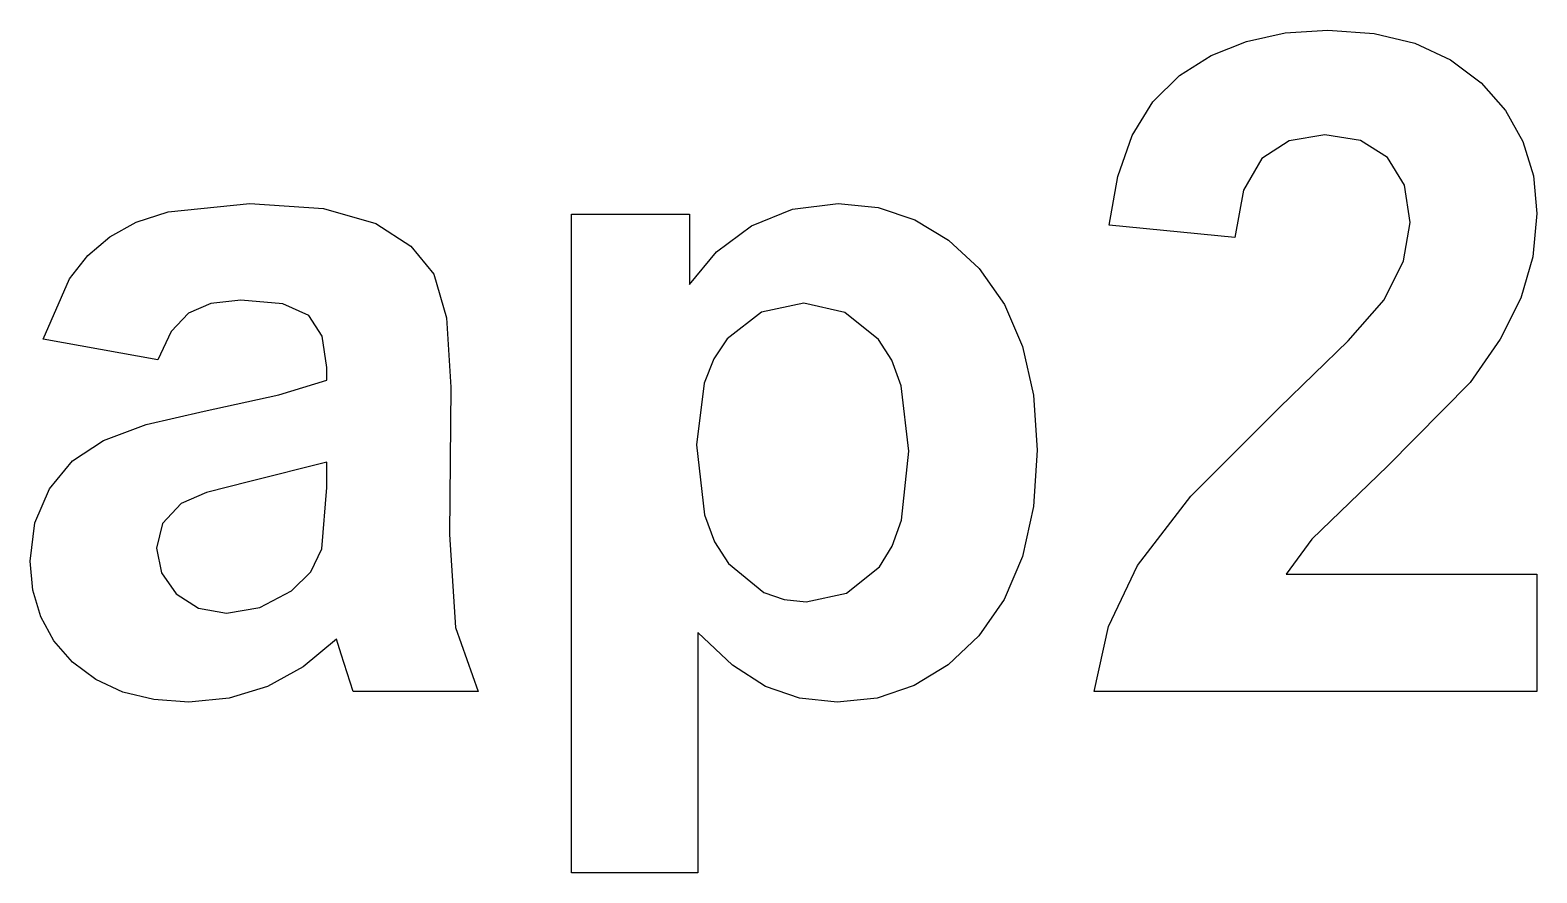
# Model space of a CAD drawing. Header units: metres. Extents: x 2252 to 2569, y -441 to -124.
# Drawn here: x 2427.35 to 2455.55, y -248.96 to -233.18 of the extents above; entities that cross this region are included whole.
import ezdxf

# ---------------------------------------------------------------- set-up
doc = ezdxf.new("R2010")
doc.units = ezdxf.units.M

msp = doc.modelspace()

# ---------------------------------------------------------------- linework, layer by layer
at = {"layer": 'COMPONENT1'}
for p, q in [((2449.45, -233.661, 0), (2450.109, -233.396, 0)), ((2450.109, -233.396, 0), (2450.837, -233.237, 0)), ((2450.837, -233.237, 0), (2451.635, -233.184, 0)), ((2451.635, -233.184, 0), (2452.499, -233.245, 0)), ((2452.499, -233.245, 0), (2453.264, -233.43, 0)), ((2453.264, -233.43, 0), (2453.932, -233.737, 0)), ((2448.86, -234.033, 0), (2449.45, -233.661, 0)), ((2453.932, -233.737, 0), (2454.503, -234.168, 0)), ((2448.362, -234.526, 0), (2448.86, -234.033, 0)), ((2454.503, -234.168, 0), (2454.959, -234.689, 0)), ((2447.975, -235.157, 0), (2448.362, -234.526, 0)), ((2454.959, -234.689, 0), (2455.284, -235.271, 0)), ((2451.576, -235.143, 0), (2450.912, -235.254, 0)), ((2452.244, -235.249, 0), (2451.576, -235.143, 0)), ((2447.701, -235.926, 0), (2447.975, -235.157, 0)), ((2450.912, -235.254, 0), (2450.399, -235.588, 0)), ((2452.749, -235.567, 0), (2452.244, -235.249, 0)), ((2455.284, -235.271, 0), (2455.48, -235.913, 0)), ((2450.399, -235.588, 0), (2450.054, -236.181, 0)), ((2453.068, -236.084, 0), (2452.749, -235.567, 0)), ((2447.54, -236.833, 0), (2447.701, -235.926, 0)), ((2455.48, -235.913, 0), (2455.545, -236.615, 0)), ((2450.054, -236.181, 0), (2449.894, -237.068, 0)), ((2453.174, -236.783, 0), (2453.068, -236.084, 0)), ((2429.936, -236.584, 0), (2431.463, -236.428, 0)), ((2431.463, -236.428, 0), (2432.842, -236.522, 0)), ((2432.842, -236.522, 0), (2433.817, -236.802, 0)), ((2440.847, -236.849, 0), (2441.618, -236.534, 0)), ((2441.618, -236.534, 0), (2442.47, -236.429, 0)), ((2442.47, -236.429, 0), (2443.218, -236.505, 0)), ((2443.218, -236.505, 0), (2443.907, -236.734, 0)), ((2428.839, -237.05, 0), (2429.334, -236.778, 0)), ((2429.334, -236.778, 0), (2429.936, -236.584, 0)), ((2433.817, -236.802, 0), (2434.476, -237.227, 0)), ((2437.483, -236.63, 0), (2439.686, -236.63, 0)), ((2437.483, -248.957, 0), (2437.483, -236.63, 0)), ((2439.686, -236.63, 0), (2439.686, -237.942, 0)), ((2443.907, -236.734, 0), (2444.538, -237.115, 0)), ((2449.894, -237.068, 0), (2447.54, -236.833, 0)), ((2453.052, -237.501, 0), (2453.174, -236.783, 0)), ((2455.545, -236.615, 0), (2455.47, -237.427, 0)), ((2428.43, -237.403, 0), (2428.839, -237.05, 0)), ((2440.191, -237.333, 0), (2440.847, -236.849, 0)), ((2444.538, -237.115, 0), (2445.11, -237.648, 0)), ((2434.476, -237.227, 0), (2434.906, -237.753, 0)), ((2439.686, -237.942, 0), (2440.191, -237.333, 0)), ((2428.087, -237.841, 0), (2428.43, -237.403, 0)), ((2445.11, -237.648, 0), (2445.584, -238.318, 0)), ((2452.686, -238.229, 0), (2453.052, -237.501, 0)), ((2455.47, -237.427, 0), (2455.246, -238.2, 0)), ((2427.595, -238.967, 0), (2428.087, -237.841, 0)), ((2434.906, -237.753, 0), (2435.142, -238.569, 0)), ((2431.294, -238.236, 0), (2430.733, -238.298, 0)), ((2432.078, -238.309, 0), (2431.294, -238.236, 0)), ((2452.015, -238.998, 0), (2452.686, -238.229, 0)), ((2455.246, -238.2, 0), (2454.861, -238.97, 0)), ((2430.311, -238.484, 0), (2429.991, -238.826, 0)), ((2430.733, -238.298, 0), (2430.311, -238.484, 0)), ((2432.564, -238.526, 0), (2432.078, -238.309, 0)), ((2432.816, -238.914, 0), (2432.564, -238.526, 0)), ((2441.038, -238.463, 0), (2440.393, -238.964, 0)), ((2441.83, -238.295, 0), (2441.038, -238.463, 0)), ((2442.596, -238.466, 0), (2441.83, -238.295, 0)), ((2443.226, -238.977, 0), (2442.596, -238.466, 0)), ((2445.584, -238.318, 0), (2445.923, -239.107, 0)), ((2435.142, -238.569, 0), (2435.221, -239.868, 0)), ((2429.739, -239.354, 0), (2427.595, -238.967, 0)), ((2429.991, -238.826, 0), (2429.739, -239.354, 0)), ((2432.9, -239.497, 0), (2432.816, -238.914, 0)), ((2440.393, -238.964, 0), (2440.142, -239.338, 0)), ((2443.473, -239.362, 0), (2443.226, -238.977, 0)), ((2450.727, -240.247, 0), (2452.015, -238.998, 0)), ((2454.861, -238.97, 0), (2454.3, -239.776, 0)), ((2440.142, -239.338, 0), (2439.964, -239.793, 0)), ((2443.649, -239.839, 0), (2443.473, -239.362, 0)), ((2445.923, -239.107, 0), (2446.127, -240.016, 0)), ((2432.9, -239.733, 0), (2432.9, -239.497, 0)), ((2432.007, -240.012, 0), (2432.9, -239.733, 0)), ((2435.221, -239.868, 0), (2435.196, -242.626, 0)), ((2439.964, -239.793, 0), (2439.821, -240.944, 0)), ((2443.79, -241.062, 0), (2443.649, -239.839, 0)), ((2454.3, -239.776, 0), (2452.753, -241.348, 0)), ((2430.605, -240.313, 0), (2432.007, -240.012, 0)), ((2446.127, -240.016, 0), (2446.194, -241.045, 0)), ((2429.521, -240.568, 0), (2430.605, -240.313, 0)), ((2449.07, -241.906, 0), (2450.727, -240.247, 0)), ((2428.725, -240.864, 0), (2429.521, -240.568, 0)), ((2428.146, -241.248, 0), (2428.725, -240.864, 0)), ((2439.821, -240.944, 0), (2439.97, -242.253, 0)), ((2443.653, -242.356, 0), (2443.79, -241.062, 0)), ((2446.194, -241.045, 0), (2446.126, -242.101, 0)), ((2427.712, -241.772, 0), (2428.146, -241.248, 0)), ((2432.9, -241.272, 0), (2431.462, -241.633, 0)), ((2432.9, -241.743, 0), (2432.9, -241.272, 0)), ((2452.753, -241.348, 0), (2451.336, -242.711, 0)), ((2427.441, -242.405, 0), (2427.712, -241.772, 0)), ((2430.649, -241.841, 0), (2430.176, -242.045, 0)), ((2431.462, -241.633, 0), (2430.649, -241.841, 0)), ((2432.808, -242.894, 0), (2432.9, -241.743, 0)), ((2448.069, -243.202, 0), (2449.07, -241.906, 0)), ((2430.176, -242.045, 0), (2429.829, -242.417, 0)), ((2446.126, -242.101, 0), (2445.921, -243.033, 0)), ((2427.35, -243.121, 0), (2427.441, -242.405, 0)), ((2429.829, -242.417, 0), (2429.713, -242.877, 0)), ((2439.97, -242.253, 0), (2440.156, -242.76, 0)), ((2443.482, -242.844, 0), (2443.653, -242.356, 0)), ((2435.196, -242.626, 0), (2435.309, -244.362, 0)), ((2451.336, -242.711, 0), (2450.853, -243.366, 0)), ((2429.713, -242.877, 0), (2429.806, -243.34, 0)), ((2432.6, -243.321, 0), (2432.808, -242.894, 0)), ((2440.156, -242.76, 0), (2440.418, -243.168, 0)), ((2443.243, -243.227, 0), (2443.482, -242.844, 0)), ((2445.921, -243.033, 0), (2445.579, -243.84, 0)), ((2427.4, -243.668, 0), (2427.35, -243.121, 0)), ((2440.418, -243.168, 0), (2441.08, -243.707, 0)), ((2442.627, -243.722, 0), (2443.243, -243.227, 0)), ((2447.531, -244.349, 0), (2448.069, -243.202, 0)), ((2429.806, -243.34, 0), (2430.083, -243.735, 0)), ((2432.244, -243.676, 0), (2432.6, -243.321, 0)), ((2450.853, -243.366, 0), (2455.545, -243.367, 0)), ((2455.545, -243.367, 0), (2455.545, -245.561, 0)), ((2427.549, -244.166, 0), (2427.4, -243.668, 0)), ((2430.083, -243.735, 0), (2430.504, -244.006, 0)), ((2431.649, -243.992, 0), (2432.244, -243.676, 0)), ((2441.08, -243.707, 0), (2441.46, -243.842, 0)), ((2441.46, -243.842, 0), (2441.872, -243.887, 0)), ((2441.872, -243.887, 0), (2442.627, -243.722, 0)), ((2445.579, -243.84, 0), (2445.101, -244.522, 0)), ((2430.504, -244.006, 0), (2431.025, -244.097, 0)), ((2431.025, -244.097, 0), (2431.649, -243.992, 0)), ((2427.797, -244.614, 0), (2427.549, -244.166, 0)), ((2435.309, -244.362, 0), (2435.734, -245.56, 0)), ((2447.262, -245.561, 0), (2447.531, -244.349, 0)), ((2428.145, -245.013, 0), (2427.797, -244.614, 0)), ((2433.085, -244.585, 0), (2432.459, -245.1, 0)), ((2433.169, -244.862, 0), (2433.085, -244.585, 0)), ((2439.846, -244.459, 0), (2439.845, -248.958, 0)), ((2440.494, -245.069, 0), (2439.846, -244.459, 0)), ((2445.101, -244.522, 0), (2444.526, -245.065, 0)), ((2433.396, -245.56, 0), (2433.169, -244.862, 0)), ((2428.579, -245.341, 0), (2428.145, -245.013, 0)), ((2432.459, -245.1, 0), (2431.79, -245.467, 0)), ((2441.111, -245.468, 0), (2440.494, -245.069, 0)), ((2444.526, -245.065, 0), (2443.892, -245.452, 0)), ((2429.086, -245.575, 0), (2428.579, -245.341, 0)), ((2429.666, -245.715, 0), (2429.086, -245.575, 0)), ((2431.79, -245.467, 0), (2431.077, -245.688, 0)), ((2435.734, -245.56, 0), (2433.396, -245.56, 0)), ((2441.747, -245.689, 0), (2441.111, -245.468, 0)), ((2443.892, -245.452, 0), (2443.201, -245.685, 0)), ((2455.545, -245.561, 0), (2447.262, -245.561, 0)), ((2430.319, -245.762, 0), (2429.666, -245.715, 0)), ((2431.077, -245.688, 0), (2430.319, -245.762, 0)), ((2442.452, -245.762, 0), (2441.747, -245.689, 0)), ((2443.201, -245.685, 0), (2442.452, -245.762, 0)), ((2439.845, -248.958, 0), (2437.483, -248.957, 0))]:
    msp.add_line(p, q, dxfattribs=at)

doc.saveas('drawing.dxf')
